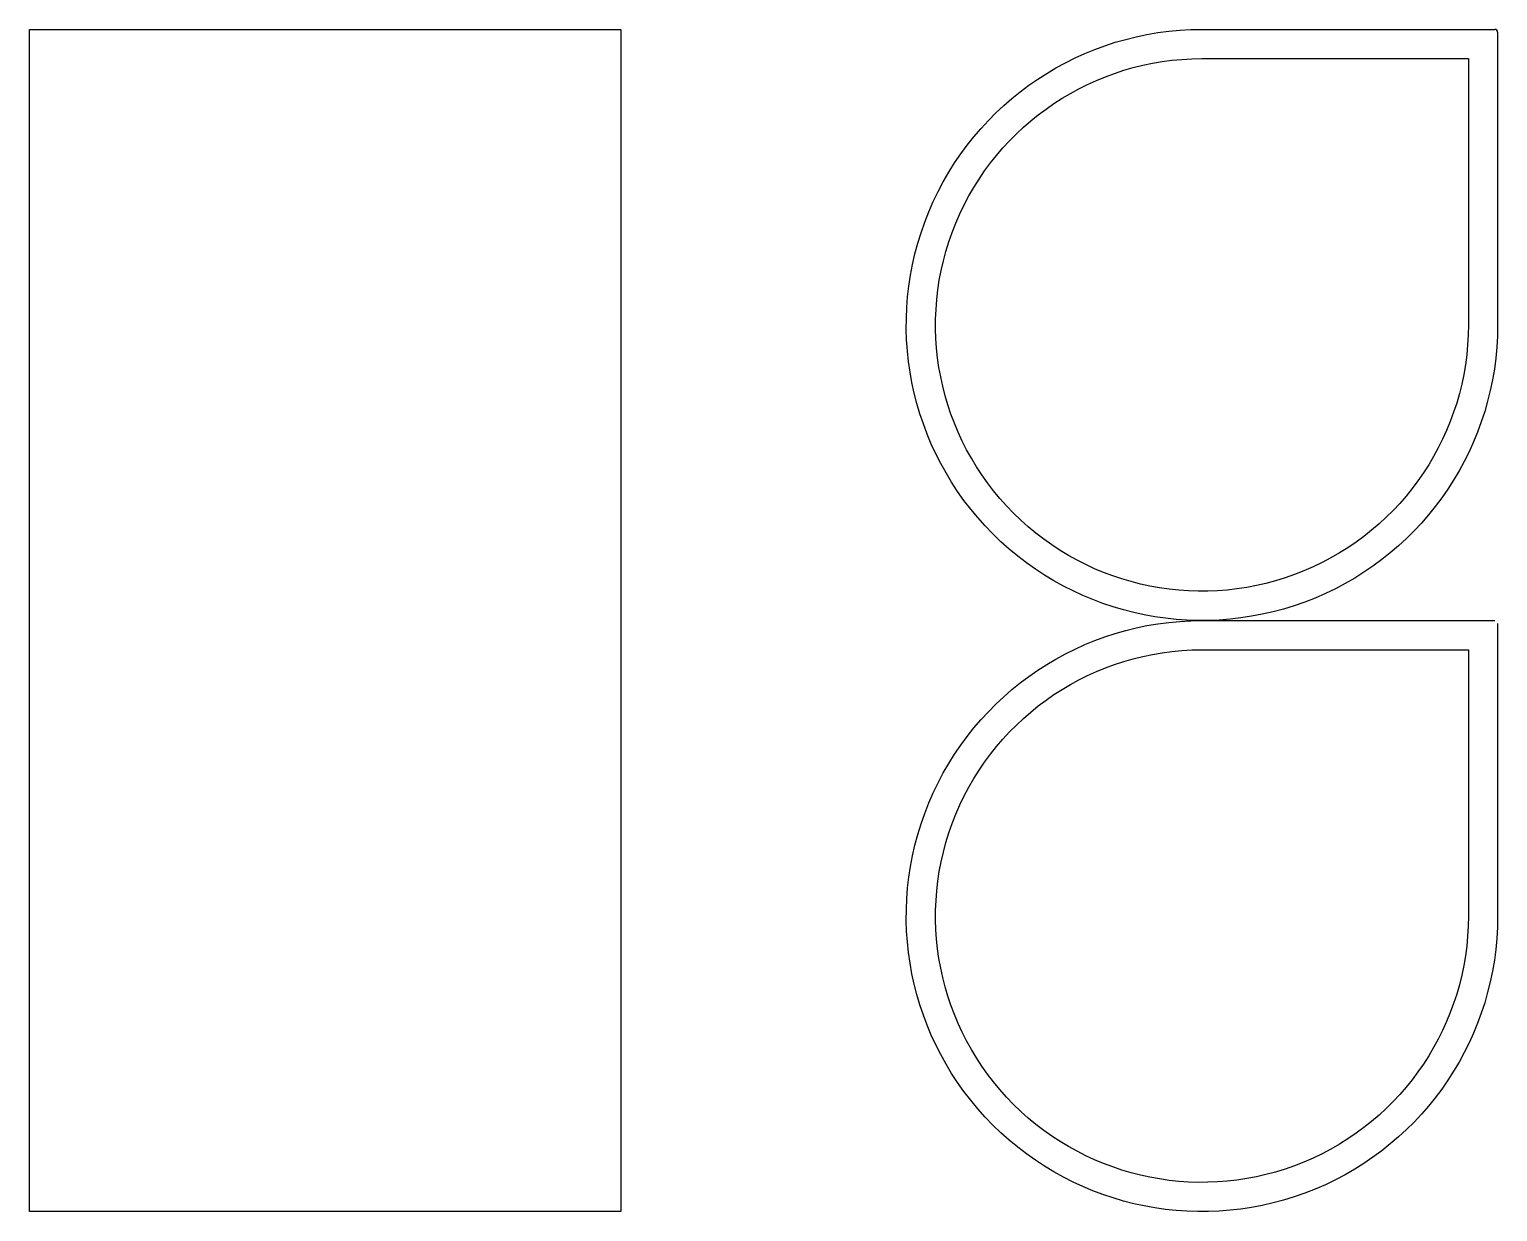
# Model space of a CAD drawing. Header units: inches. Extents: x 129 to 380, y 295 to 497.
import ezdxf

# ---------------------------------------------------------------- set-up
doc = ezdxf.new("R2010")
doc.units = ezdxf.units.IN
doc.header["$MEASUREMENT"] = 0
doc.layers.add('Camada 1', color=7, linetype='Continuous')
picture_1 = doc.add_image_def('image1.png', size_in_pixel=(101, 202))

msp = doc.modelspace()

# ---------------------------------------------------------------- linework, layer by layer
for points in [[(379.77, 496.5), (379.77, 446.5, -2.414214), (329.27, 497), (379.27, 497)], [(379.77, 395.5), (379.77, 345.5, -2.414214), (329.27, 396), (379.27, 396)]]:
    msp.add_lwpolyline(points, format="xyb")
for points in [[(374.77, 492), (374.77, 446.5, -2.414214), (329.27, 492)], [(374.77, 391), (374.77, 345.5, -2.414214), (329.27, 391)]]:
    msp.add_lwpolyline(points, format="xyb", close=True)
msp.add_arc((379.27, 496.5), 0.5, 0, 90)

# ---------------------------------------------------------------- pictures from other files: only their frames are drawn
at = {"layer": 'Camada 1'}
image = msp.add_image(picture_1, insert=(129, 295), size_in_units=(101, 202), dxfattribs=at)

doc.saveas('drawing.dxf')
